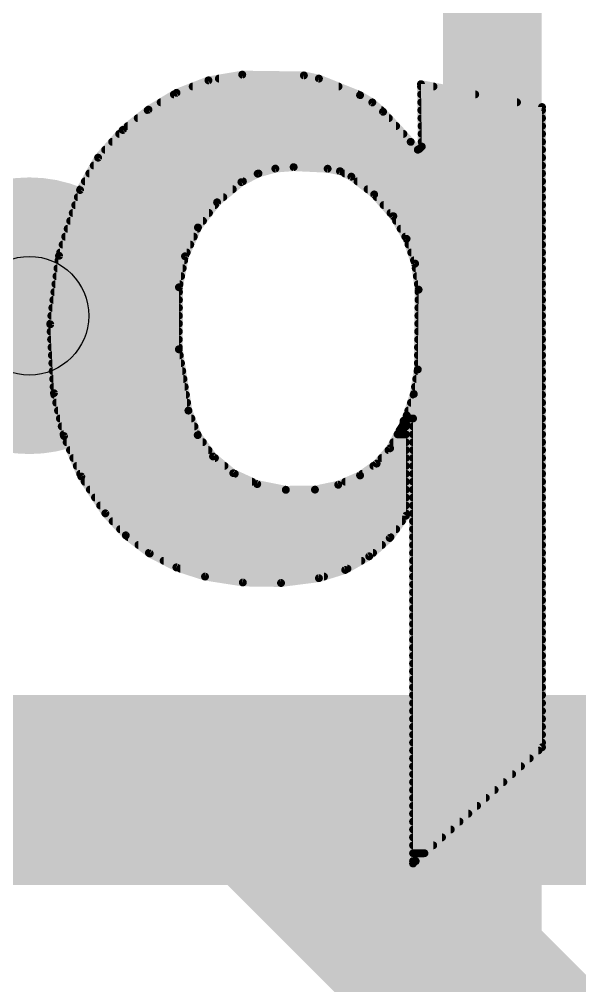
# Model space of a CAD drawing. Extents: x -25 to 82, y -12 to 21.
# Drawn here: x 32.988 to 34.787, y 8.007 to 11.112 of the extents above; entities that cross this region are included whole.
import ezdxf

# ---------------------------------------------------------------- set-up
doc = ezdxf.new("R2010")
doc.units = 0
for name, color, linetype in [('1', 12, 'CONTINUOUS'), ('16', 132, 'CONTINUOUS'), ('18', 110, 'CONTINUOUS'), ('22', 53, 'CONTINUOUS'), ('39', 12, 'CONTINUOUS'), ('44', 253, 'CONTINUOUS'), ('51', 53, 'CONTINUOUS')]:
    doc.layers.add(name, color=color, linetype=linetype)

# ---------------------------------------------------------------- blocks, each defined once
blk = doc.blocks.new('ROUNDV')
at = {"const_width": 0.5}
blk.add_lwpolyline([(0, -0.25, 1), (0, 0.25, 1), (0, -0.25)], format="xyb", dxfattribs=at)

msp = doc.modelspace()

# ---------------------------------------------------------------- linework, layer by layer
at = {"layer": '1', "const_width": 0.6096}
msp.add_lwpolyline([(29.8679, 8.636), (35.306, 8.636)], dxfattribs=at)
at = {"layer": '16', "const_width": 0.6096}
for points in [[(31.75, 8.636), (33.782, 8.636)], [(33.782, 8.636), (35.052, 7.366)]]:
    msp.add_lwpolyline(points, dxfattribs=at)
at = {"layer": '16', "const_width": 0.3048}
for points in [[(33.8898, 8.7438, 1), (33.6742, 8.5282)], [(33.782, 8.4836, 1), (33.782, 8.7884)]]:
    msp.add_lwpolyline(points, format="xyb", dxfattribs=at)
at = {"layer": '22', "const_width": 0.0254}
for points in [[(33.7033, 10.9347), (33.5948, 10.9163)], [(33.6283, 10.922), (33.9496, 10.922)], [(33.9014, 10.9322), (33.7033, 10.9347)], [(33.9496, 10.922), (33.9014, 10.9322)], [(34.0817, 10.8687), (33.9496, 10.922)], [(33.5948, 10.9163), (33.4924, 10.8763)], [(33.5443, 10.8966), (34.0126, 10.8966)], [(34.2773, 10.9042), (34.2798, 10.7036)], [(34.6659, 10.8306), (34.2773, 10.9042)], [(34.2774, 10.8966), (34.3174, 10.8966)], [(33.4924, 10.8763), (33.4022, 10.8222)], [(33.4839, 10.8712), (34.0755, 10.8712)], [(34.121, 10.8454), (34.0817, 10.8687)], [(34.2777, 10.8712), (34.4515, 10.8712)], [(33.4415, 10.8458), (34.1204, 10.8458)], [(34.1554, 10.8153), (34.121, 10.8454)], [(34.278, 10.8458), (34.5856, 10.8458)], [(34.6659, 8.7732), (34.6659, 10.8306)], [(33.4022, 10.8222), (33.3197, 10.7569)], [(33.3678, 10.795), (34.1741, 10.795)], [(33.3999, 10.8204), (34.1496, 10.8204)], [(34.2443, 10.7188), (34.1554, 10.8153)], [(34.2783, 10.8204), (34.6659, 10.8204)], [(34.2787, 10.795), (34.6659, 10.795)], [(33.3357, 10.7696), (34.1975, 10.7696)], [(34.279, 10.7696), (34.6659, 10.7696)], [(33.3197, 10.7569), (33.2406, 10.6679)], [(33.3084, 10.7442), (34.2209, 10.7442)], [(34.2793, 10.7442), (34.6659, 10.7442)], [(33.2858, 10.7188), (34.2443, 10.7188)], [(34.2671, 10.6934), (34.2443, 10.7188)], [(34.2798, 10.7036), (34.2722, 10.6959)], [(34.2796, 10.7188), (34.6659, 10.7188)], [(33.2632, 10.6934), (34.2671, 10.6934)], [(34.2722, 10.6959), (34.2671, 10.6934)], [(34.2671, 10.6934), (34.6659, 10.6934)], [(33.2406, 10.6679), (33.1826, 10.5639)], [(33.2265, 10.6426), (34.6659, 10.6426)], [(33.2407, 10.668), (34.6659, 10.668)], [(33.2123, 10.6172), (33.7555, 10.6172)], [(33.7007, 10.5893), (33.753, 10.6165)], [(33.753, 10.6165), (33.8097, 10.6328)], [(33.8097, 10.6328), (33.8684, 10.6375)], [(33.8684, 10.6375), (33.9776, 10.6324)], [(33.9776, 10.6324), (34.0173, 10.6245)], [(34.0173, 10.6245), (34.0538, 10.607)], [(34.0325, 10.6172), (34.6659, 10.6172)], [(33.1982, 10.5918), (33.7055, 10.5918)], [(33.6226, 10.5244), (33.7007, 10.5893)], [(34.0538, 10.607), (34.127, 10.5498)], [(34.0733, 10.5918), (34.6659, 10.5918)], [(33.1826, 10.5639), (33.1152, 10.3526)], [(33.184, 10.5664), (33.6731, 10.5664)], [(34.1058, 10.5664), (34.6659, 10.5664)], [(34.127, 10.5498), (34.1884, 10.48)], [(33.1672, 10.5156), (33.6159, 10.5156)], [(33.1753, 10.541), (33.6425, 10.541)], [(33.5612, 10.4436), (33.6226, 10.5244)], [(34.1348, 10.541), (34.6659, 10.541)], [(34.1571, 10.5156), (34.6659, 10.5156)], [(33.1591, 10.4902), (33.5966, 10.4902)], [(34.1794, 10.4902), (34.6659, 10.4902)], [(33.151, 10.4648), (33.5773, 10.4648)], [(34.1884, 10.48), (34.231, 10.4072)], [(34.1973, 10.4648), (34.6659, 10.4648)], [(33.1429, 10.4394), (33.5593, 10.4394)], [(33.5196, 10.351), (33.5612, 10.4436)], [(34.2121, 10.4394), (34.6659, 10.4394)], [(33.1348, 10.414), (33.5479, 10.414)], [(34.227, 10.414), (34.6659, 10.414)], [(34.231, 10.4072), (34.2584, 10.3274)], [(33.1186, 10.3632), (33.5251, 10.3632)], [(33.1267, 10.3886), (33.5365, 10.3886)], [(34.2374, 10.3886), (34.6659, 10.3886)], [(34.2461, 10.3632), (34.6659, 10.3632)], [(33.1152, 10.3526), (33.0869, 10.1326)], [(33.1133, 10.3378), (33.5171, 10.3378)], [(33.5001, 10.2514), (33.5196, 10.351)], [(34.2548, 10.3378), (34.6659, 10.3378)], [(33.11, 10.3124), (33.5121, 10.3124)], [(34.2584, 10.3274), (34.2697, 10.2438)], [(34.2604, 10.3124), (34.6659, 10.3124)], [(33.1068, 10.287), (33.5071, 10.287)], [(34.2639, 10.287), (34.6659, 10.287)], [(33.1002, 10.2362), (33.5001, 10.2362)], [(33.1035, 10.2616), (33.5021, 10.2616)], [(33.4998, 10.0521), (33.5001, 10.2514)], [(34.2697, 10.2438), (34.2671, 9.9873)], [(34.2673, 10.2616), (34.6659, 10.2616)], [(34.2696, 10.2362), (34.6659, 10.2362)], [(33.097, 10.2108), (33.5, 10.2108)], [(34.2694, 10.2108), (34.6659, 10.2108)], [(33.0937, 10.1854), (33.5, 10.1854)], [(34.2691, 10.1854), (34.6659, 10.1854)], [(33.0904, 10.16), (33.4999, 10.16)], [(34.2689, 10.16), (34.6659, 10.16)], [(33.0869, 10.1326), (33.0987, 9.9111)], [(33.0872, 10.1346), (33.4999, 10.1346)], [(34.2686, 10.1346), (34.6659, 10.1346)], [(33.0882, 10.1092), (33.4999, 10.1092)], [(33.0895, 10.0838), (33.4998, 10.0838)], [(34.2681, 10.0838), (34.6659, 10.0838)], [(34.2683, 10.1092), (34.6659, 10.1092)], [(33.0909, 10.0584), (33.4998, 10.0584)], [(33.5305, 9.8552), (33.4998, 10.0521)], [(34.2678, 10.0584), (34.6659, 10.0584)], [(33.0922, 10.033), (33.5028, 10.033)], [(34.2676, 10.033), (34.6659, 10.033)], [(33.0936, 10.0076), (33.5067, 10.0076)], [(34.2671, 9.9873), (34.2544, 9.9085)], [(34.2673, 10.0076), (34.6659, 10.0076)], [(33.0949, 9.9822), (33.5107, 9.9822)], [(33.0963, 9.9568), (33.5146, 9.9568)], [(34.2622, 9.9568), (34.6659, 9.9568)], [(34.2663, 9.9822), (34.6659, 9.9822)], [(33.0976, 9.9314), (33.5186, 9.9314)], [(34.2581, 9.9314), (34.6659, 9.9314)], [(33.0987, 9.9111), (33.131, 9.7735)], [(33.0999, 9.906), (33.5226, 9.906)], [(34.2544, 9.9085), (34.2316, 9.84)], [(34.2536, 9.906), (34.6659, 9.906)], [(33.1059, 9.8806), (33.5265, 9.8806)], [(34.2451, 9.8806), (34.6659, 9.8806)], [(33.1118, 9.8552), (33.5305, 9.8552)], [(33.5605, 9.7763), (33.5305, 9.8552)], [(34.2316, 9.84), (34.2311, 9.8363)], [(34.2311, 9.8363), (34.2325, 9.8328)], [(34.2325, 9.8328), (34.2355, 9.8304)], [(34.2367, 9.8552), (34.6659, 9.8552)], [(33.1178, 9.8298), (33.5401, 9.8298)], [(33.1237, 9.8044), (33.5498, 9.8044)], [(34.2194, 9.8074), (34.2138, 9.7993)], [(34.2173, 9.8044), (34.229, 9.8044)], [(34.2214, 9.8171), (34.2194, 9.8074)], [(34.229, 9.8146), (34.2214, 9.8222)], [(34.2214, 9.8222), (34.2214, 9.8171)], [(34.229, 9.5174), (34.229, 9.8146)], [(34.2355, 9.8304), (34.2392, 9.8298)], [(34.2392, 9.8298), (34.2519, 9.8298)], [(34.2392, 9.8298), (34.6659, 9.8298)], [(34.2519, 9.8298), (34.2519, 8.3998)], [(34.2519, 9.8044), (34.6659, 9.8044)], [(33.1297, 9.779), (33.5594, 9.779)], [(33.131, 9.7735), (33.1866, 9.6434)], [(33.6096, 9.7078), (33.5605, 9.7763)], [(34.2087, 9.7917), (34.178, 9.734)], [(34.202, 9.779), (34.229, 9.779)], [(34.2138, 9.7993), (34.2087, 9.7917)], [(34.2519, 9.779), (34.6659, 9.779)], [(33.1395, 9.7536), (33.5768, 9.7536)], [(34.1885, 9.7536), (34.229, 9.7536)], [(34.2519, 9.7536), (34.6659, 9.7536)], [(33.1504, 9.7282), (33.595, 9.7282)], [(33.6748, 9.6541), (33.6096, 9.7078)], [(34.178, 9.734), (34.1349, 9.6848)], [(34.173, 9.7282), (34.229, 9.7282)], [(34.2519, 9.7282), (34.6659, 9.7282)], [(33.1612, 9.7028), (33.6157, 9.7028)], [(33.1721, 9.6774), (33.6465, 9.6774)], [(34.1349, 9.6848), (34.0817, 9.6469)], [(34.1245, 9.6774), (34.229, 9.6774)], [(34.1507, 9.7028), (34.229, 9.7028)], [(34.2519, 9.7028), (34.6659, 9.7028)], [(34.2519, 9.6774), (34.6659, 9.6774)], [(33.1829, 9.652), (33.6794, 9.652)], [(33.7515, 9.619), (33.6748, 9.6541)], [(34.0817, 9.6469), (34.0116, 9.6169)], [(34.0889, 9.652), (34.229, 9.652)], [(34.2519, 9.652), (34.6659, 9.652)], [(33.1866, 9.6434), (33.2638, 9.525)], [(33.1976, 9.6266), (33.7349, 9.6266)], [(33.8433, 9.6006), (33.7515, 9.619)], [(34.0116, 9.6169), (33.9369, 9.6012)], [(34.0343, 9.6266), (34.229, 9.6266)], [(34.2519, 9.6266), (34.6659, 9.6266)], [(33.2141, 9.6012), (33.8403, 9.6012)], [(33.9369, 9.6012), (33.8433, 9.6006)], [(33.9369, 9.6012), (34.229, 9.6012)], [(34.2519, 9.6012), (34.6659, 9.6012)], [(33.2307, 9.5758), (34.229, 9.5758)], [(34.2519, 9.5758), (34.6659, 9.5758)], [(33.2472, 9.5504), (34.229, 9.5504)], [(33.2638, 9.525), (33.3296, 9.4543)], [(33.2638, 9.525), (34.229, 9.525)], [(34.2519, 9.5504), (34.6659, 9.5504)], [(34.2519, 9.525), (34.6659, 9.525)], [(33.2874, 9.4996), (34.2161, 9.4996)], [(34.177, 9.4458), (34.229, 9.5174)], [(34.2519, 9.4996), (34.6659, 9.4996)], [(33.3111, 9.4742), (34.1976, 9.4742)], [(34.2519, 9.4742), (34.6659, 9.4742)], [(33.3296, 9.4543), (33.4064, 9.3959)], [(33.3369, 9.4488), (34.1792, 9.4488)], [(34.111, 9.3868), (34.177, 9.4458)], [(34.2519, 9.4488), (34.6659, 9.4488)], [(33.3702, 9.4234), (34.1519, 9.4234)], [(33.4036, 9.398), (34.1235, 9.398)], [(34.2519, 9.4234), (34.6659, 9.4234)], [(34.2519, 9.398), (34.6659, 9.398)], [(33.4064, 9.3959), (33.492, 9.3513)], [(33.451, 9.3726), (34.0859, 9.3726)], [(34.0341, 9.3431), (34.111, 9.3868)], [(34.2519, 9.3726), (34.6659, 9.3726)], [(33.492, 9.3513), (33.5839, 9.3218)], [(33.5046, 9.3472), (34.0412, 9.3472)], [(33.9496, 9.3167), (34.0341, 9.3431)], [(34.2519, 9.3472), (34.6659, 9.3472)], [(33.5839, 9.3218), (33.7052, 9.3029)], [(33.5839, 9.3218), (33.9659, 9.3218)], [(33.8279, 9.3012), (33.9496, 9.3167)], [(34.2519, 9.3218), (34.6659, 9.3218)], [(33.7052, 9.3029), (33.8279, 9.3012)], [(34.2519, 9.2964), (34.6659, 9.2964)], [(34.2519, 9.271), (34.6659, 9.271)], [(34.2519, 9.2456), (34.6659, 9.2456)], [(34.2519, 9.2202), (34.6659, 9.2202)], [(34.2519, 9.1948), (34.6659, 9.1948)], [(34.2519, 9.1694), (34.6659, 9.1694)], [(34.2519, 9.144), (34.6659, 9.144)], [(34.2519, 9.1186), (34.6659, 9.1186)], [(34.2519, 9.0932), (34.6659, 9.0932)], [(34.2519, 9.0678), (34.6659, 9.0678)], [(34.2519, 9.0424), (34.6659, 9.0424)], [(34.2519, 9.017), (34.6659, 9.017)], [(34.2519, 8.9916), (34.6659, 8.9916)], [(34.2519, 8.9662), (34.6659, 8.9662)], [(34.2519, 8.9408), (34.6659, 8.9408)], [(34.2519, 8.9154), (34.6659, 8.9154)], [(34.2519, 8.89), (34.6659, 8.89)], [(34.2519, 8.8646), (34.6659, 8.8646)], [(34.2519, 8.8392), (34.6659, 8.8392)], [(34.2519, 8.8138), (34.6659, 8.8138)], [(34.2519, 8.7884), (34.6659, 8.7884)], [(34.2519, 8.3998), (34.6659, 8.7732)], [(34.2519, 8.763), (34.6546, 8.763)], [(34.2519, 8.7376), (34.6264, 8.7376)], [(34.2519, 8.7122), (34.5983, 8.7122)], [(34.2519, 8.6868), (34.5701, 8.6868)], [(34.2519, 8.6614), (34.5419, 8.6614)], [(34.2519, 8.636), (34.5138, 8.636)], [(34.2519, 8.6106), (34.4856, 8.6106)], [(34.2519, 8.5852), (34.4575, 8.5852)], [(34.2519, 8.5598), (34.4293, 8.5598)], [(34.2519, 8.5344), (34.4011, 8.5344)], [(34.2519, 8.509), (34.373, 8.509)], [(34.2519, 8.4836), (34.3448, 8.4836)], [(34.2519, 8.4582), (34.3166, 8.4582)], [(34.2519, 8.4328), (34.2885, 8.4328)], [(34.2519, 8.4074), (34.2603, 8.4074)]]:
    msp.add_lwpolyline(points, dxfattribs=at)
at = {"layer": '22', "const_width": 0.0127}
for points in [[(33.6283, 10.9284, 1), (33.6283, 10.9157)], [(33.7034, 10.941, 1), (33.7032, 10.9284)], [(33.7044, 10.9284, 1), (33.7022, 10.941)], [(33.9027, 10.9384, 1), (33.9001, 10.926)], [(33.9013, 10.9259, 1), (33.9015, 10.9385)], [(33.952, 10.9279, 1), (33.9472, 10.9161)], [(33.9483, 10.9158, 1), (33.9509, 10.9282)], [(33.9496, 10.9157, 1), (33.9496, 10.9284)], [(33.5443, 10.903, 1), (33.5443, 10.8903)], [(33.5938, 10.9226, 1), (33.5959, 10.9101)], [(33.5972, 10.9104, 1), (33.5925, 10.9223)], [(34.0126, 10.8903, 1), (34.0126, 10.903)], [(34.2836, 10.9043, 1), (34.271, 10.9041)], [(34.2785, 10.9104, 1), (34.2761, 10.898)], [(34.2774, 10.903, 1), (34.2774, 10.8903)], [(34.3174, 10.8903, 1), (34.3174, 10.903)], [(33.4839, 10.8775, 1), (33.4839, 10.8649)], [(33.4901, 10.8822, 1), (33.4947, 10.8704)], [(33.4957, 10.8709, 1), (33.4891, 10.8817)], [(34.0849, 10.8742, 1), (34.0785, 10.8632)], [(34.0755, 10.8649, 1), (34.0755, 10.8775)], [(34.0793, 10.8628, 1), (34.0841, 10.8746)], [(34.2777, 10.8775, 1), (34.2777, 10.8649)], [(34.4515, 10.8649, 1), (34.4515, 10.8775)], [(33.4415, 10.8521, 1), (33.4415, 10.8395)], [(34.1252, 10.8502, 1), (34.1169, 10.8407)], [(34.1178, 10.84, 1), (34.1243, 10.8509)], [(34.1204, 10.8395, 1), (34.1204, 10.8521)], [(34.278, 10.8521, 1), (34.278, 10.8395)], [(34.5856, 10.8395, 1), (34.5856, 10.8521)], [(34.6722, 10.8306, 1), (34.6596, 10.8306)], [(34.6647, 10.8244, 1), (34.6671, 10.8368)], [(33.3678, 10.8013, 1), (33.3678, 10.7887)], [(33.3999, 10.8268, 1), (33.3999, 10.8141)], [(33.3989, 10.8277, 1), (33.4054, 10.8168)], [(33.4061, 10.8172, 1), (33.3982, 10.8272)], [(34.1601, 10.8196, 1), (34.1507, 10.811)], [(34.1496, 10.8141, 1), (34.1496, 10.8268)], [(34.1512, 10.8105, 1), (34.1596, 10.8201)], [(34.1741, 10.7887, 1), (34.1741, 10.8013)], [(34.2783, 10.8268, 1), (34.2783, 10.8141)], [(34.2787, 10.8013, 1), (34.2787, 10.7887)], [(34.6659, 10.8141, 1), (34.6659, 10.8268)], [(34.6659, 10.7887, 1), (34.6659, 10.8013)], [(33.3357, 10.7759, 1), (33.3357, 10.7633)], [(34.1975, 10.7633, 1), (34.1975, 10.7759)], [(34.279, 10.7759, 1), (34.279, 10.7633)], [(34.6659, 10.7633, 1), (34.6659, 10.7759)], [(33.3084, 10.7506, 1), (33.3084, 10.7379)], [(33.3158, 10.7619, 1), (33.3236, 10.7519)], [(33.3244, 10.7527, 1), (33.315, 10.7611)], [(34.2209, 10.7379, 1), (34.2209, 10.7506)], [(34.2793, 10.7506, 1), (34.2793, 10.7379)], [(34.6659, 10.7379, 1), (34.6659, 10.7506)], [(33.2858, 10.7251, 1), (33.2858, 10.7125)], [(34.249, 10.723, 1), (34.2396, 10.7146)], [(34.2396, 10.7145, 1), (34.249, 10.7231)], [(34.2443, 10.7125, 1), (34.2443, 10.7251)], [(34.2796, 10.7251, 1), (34.2796, 10.7125)], [(34.2843, 10.6991, 1), (34.2753, 10.7081)], [(34.6659, 10.7125, 1), (34.6659, 10.7251)], [(33.2632, 10.6997, 1), (33.2632, 10.6871)], [(34.2671, 10.6997, 1), (34.2671, 10.6871)], [(34.2643, 10.6991, 1), (34.2699, 10.6877)], [(34.2624, 10.6892, 1), (34.2718, 10.6976)], [(34.2677, 10.7004, 1), (34.2767, 10.6914)], [(34.2671, 10.6871, 1), (34.2671, 10.6997)], [(34.275, 10.6902, 1), (34.2694, 10.7016)], [(34.2735, 10.7035, 1), (34.2861, 10.7037)], [(34.6659, 10.6871, 1), (34.6659, 10.6997)], [(33.2265, 10.6489, 1), (33.2265, 10.6363)], [(33.2358, 10.6721, 1), (33.2453, 10.6637)], [(33.2407, 10.6744, 1), (33.2407, 10.6617)], [(33.2461, 10.6648, 1), (33.235, 10.671)], [(34.6659, 10.6617, 1), (34.6659, 10.6744)], [(34.6659, 10.6363, 1), (34.6659, 10.6489)], [(33.2123, 10.6235, 1), (33.2123, 10.6109)], [(33.7512, 10.6226, 1), (33.7548, 10.6104)], [(33.7559, 10.6108, 1), (33.7501, 10.6221)], [(33.7555, 10.6109, 1), (33.7555, 10.6235)], [(33.8091, 10.6391, 1), (33.8102, 10.6264)], [(33.8114, 10.6267, 1), (33.8079, 10.6389)], [(33.8687, 10.6438, 1), (33.8681, 10.6312)], [(33.8689, 10.6312, 1), (33.8679, 10.6438)], [(33.9788, 10.6386, 1), (33.9764, 10.6262)], [(33.9773, 10.6261, 1), (33.9779, 10.6387)], [(34.02, 10.6302, 1), (34.0145, 10.6187)], [(34.016, 10.6182, 1), (34.0185, 10.6307)], [(34.0325, 10.6235, 1), (34.0325, 10.6109)], [(34.6659, 10.6109, 1), (34.6659, 10.6235)], [(33.1982, 10.5982, 1), (33.1982, 10.5855)], [(33.6978, 10.5949, 1), (33.7036, 10.5837)], [(33.7048, 10.5844, 1), (33.6966, 10.5942)], [(33.7055, 10.5855, 1), (33.7055, 10.5982)], [(34.0577, 10.612, 1), (34.0499, 10.602)], [(34.0511, 10.6013, 1), (34.0565, 10.6127)], [(34.0733, 10.5982, 1), (34.0733, 10.5855)], [(34.6659, 10.5855, 1), (34.6659, 10.5982)], [(33.1771, 10.567, 1), (33.1881, 10.5608)], [(33.1886, 10.562, 1), (33.1766, 10.5658)], [(33.184, 10.5727, 1), (33.184, 10.5601)], [(33.6731, 10.5601, 1), (33.6731, 10.5727)], [(34.1058, 10.5727, 1), (34.1058, 10.5601)], [(34.1318, 10.554, 1), (34.1223, 10.5456)], [(34.1231, 10.5448, 1), (34.131, 10.5548)], [(34.6659, 10.5601, 1), (34.6659, 10.5727)], [(33.1672, 10.522, 1), (33.1672, 10.5093)], [(33.1753, 10.5473, 1), (33.1753, 10.5347)], [(33.6159, 10.5093, 1), (33.6159, 10.522)], [(33.6186, 10.5293, 1), (33.6267, 10.5196)], [(33.6277, 10.5206, 1), (33.6176, 10.5283)], [(33.6425, 10.5347, 1), (33.6425, 10.5473)], [(34.1348, 10.5473, 1), (34.1348, 10.5347)], [(34.1571, 10.522, 1), (34.1571, 10.5093)], [(34.6659, 10.5347, 1), (34.6659, 10.5473)], [(34.6659, 10.5093, 1), (34.6659, 10.522)], [(33.1591, 10.4965, 1), (33.1591, 10.4839)], [(33.5966, 10.4839, 1), (33.5966, 10.4965)], [(34.1794, 10.4965, 1), (34.1794, 10.4839)], [(34.6659, 10.4839, 1), (34.6659, 10.4965)], [(33.151, 10.4711, 1), (33.151, 10.4585)], [(33.5773, 10.4585, 1), (33.5773, 10.4711)], [(34.1939, 10.4832, 1), (34.1829, 10.4768)], [(34.1836, 10.4758, 1), (34.1932, 10.4842)], [(34.1973, 10.4711, 1), (34.1973, 10.4585)], [(34.6659, 10.4585, 1), (34.6659, 10.4711)], [(33.1429, 10.4458, 1), (33.1429, 10.4331)], [(33.5561, 10.4475, 1), (33.5663, 10.4398)], [(33.567, 10.441, 1), (33.5554, 10.4462)], [(33.5593, 10.4331, 1), (33.5593, 10.4458)], [(34.2121, 10.4458, 1), (34.2121, 10.4331)], [(34.6659, 10.4331, 1), (34.6659, 10.4458)], [(33.1348, 10.4203, 1), (33.1348, 10.4077)], [(33.5479, 10.4077, 1), (33.5479, 10.4203)], [(34.227, 10.4203, 1), (34.227, 10.4077)], [(34.237, 10.4092, 1), (34.225, 10.4051)], [(34.2255, 10.404, 1), (34.2365, 10.4104)], [(34.6659, 10.4077, 1), (34.6659, 10.4203)], [(33.1186, 10.3696, 1), (33.1186, 10.3569)], [(33.1267, 10.3949, 1), (33.1267, 10.3823)], [(33.5251, 10.3569, 1), (33.5251, 10.3696)], [(33.5365, 10.3823, 1), (33.5365, 10.3949)], [(34.2374, 10.3949, 1), (34.2374, 10.3823)], [(34.2461, 10.3696, 1), (34.2461, 10.3569)], [(34.6659, 10.3823, 1), (34.6659, 10.3949)], [(34.6659, 10.3569, 1), (34.6659, 10.3696)], [(33.1133, 10.3441, 1), (33.1133, 10.3315)], [(33.1091, 10.3545, 1), (33.1212, 10.3507)], [(33.1215, 10.3518, 1), (33.1089, 10.3534)], [(33.5259, 10.3498, 1), (33.5134, 10.3522)], [(33.5139, 10.3536, 1), (33.5254, 10.3484)], [(33.5171, 10.3315, 1), (33.5171, 10.3441)], [(34.2548, 10.3441, 1), (34.2548, 10.3315)], [(34.6659, 10.3315, 1), (34.6659, 10.3441)], [(33.11, 10.3187, 1), (33.11, 10.3061)], [(33.5121, 10.3061, 1), (33.5121, 10.3187)], [(34.2647, 10.3283, 1), (34.2521, 10.3266)], [(34.2524, 10.3253, 1), (34.2644, 10.3295)], [(34.2604, 10.3187, 1), (34.2604, 10.3061)], [(34.6659, 10.3061, 1), (34.6659, 10.3187)], [(33.1068, 10.2934, 1), (33.1068, 10.2807)], [(33.5071, 10.2807, 1), (33.5071, 10.2934)], [(34.2639, 10.2934, 1), (34.2639, 10.2807)], [(34.6659, 10.2807, 1), (34.6659, 10.2934)], [(33.1002, 10.2425, 1), (33.1002, 10.2299)], [(33.1035, 10.2679, 1), (33.1035, 10.2553)], [(33.4939, 10.2526, 1), (33.5063, 10.2502)], [(33.5064, 10.2514, 1), (33.4938, 10.2514)], [(33.5001, 10.2299, 1), (33.5001, 10.2425)], [(33.5021, 10.2553, 1), (33.5021, 10.2679)], [(34.2673, 10.2679, 1), (34.2673, 10.2553)], [(34.276, 10.2437, 1), (34.2634, 10.2439)], [(34.2634, 10.243, 1), (34.276, 10.2446)], [(34.2696, 10.2425, 1), (34.2696, 10.2299)], [(34.6659, 10.2553, 1), (34.6659, 10.2679)], [(34.6659, 10.2299, 1), (34.6659, 10.2425)], [(33.097, 10.2172, 1), (33.097, 10.2045)], [(33.5, 10.2045, 1), (33.5, 10.2172)], [(34.2694, 10.2172, 1), (34.2694, 10.2045)], [(34.6659, 10.2045, 1), (34.6659, 10.2172)], [(33.0937, 10.1918, 1), (33.0937, 10.1791)], [(33.5, 10.1791, 1), (33.5, 10.1918)], [(34.2691, 10.1918, 1), (34.2691, 10.1791)], [(34.6659, 10.1791, 1), (34.6659, 10.1918)], [(33.0904, 10.1663, 1), (33.0904, 10.1537)], [(33.4999, 10.1537, 1), (33.4999, 10.1663)], [(34.2689, 10.1663, 1), (34.2689, 10.1537)], [(34.6659, 10.1537, 1), (34.6659, 10.1663)], [(33.0933, 10.1329, 1), (33.0806, 10.1323)], [(33.0806, 10.1334, 1), (33.0932, 10.1318)], [(33.0872, 10.141, 1), (33.0872, 10.1283)], [(33.4999, 10.1283, 1), (33.4999, 10.141)], [(34.2686, 10.141, 1), (34.2686, 10.1283)], [(34.6659, 10.1283, 1), (34.6659, 10.141)], [(33.0882, 10.1156, 1), (33.0882, 10.1029)], [(33.0895, 10.0901, 1), (33.0895, 10.0775)], [(33.4999, 10.1029, 1), (33.4999, 10.1156)], [(33.4998, 10.0775, 1), (33.4998, 10.0901)], [(34.2681, 10.0901, 1), (34.2681, 10.0775)], [(34.2683, 10.1156, 1), (34.2683, 10.1029)], [(34.6659, 10.1029, 1), (34.6659, 10.1156)], [(34.6659, 10.0775, 1), (34.6659, 10.0901)], [(33.0909, 10.0648, 1), (33.0909, 10.0521)], [(33.506, 10.0531, 1), (33.4935, 10.0511)], [(33.4998, 10.0521, 1), (33.4998, 10.0648)], [(34.2678, 10.0648, 1), (34.2678, 10.0521)], [(34.6659, 10.0521, 1), (34.6659, 10.0648)], [(33.0922, 10.0394, 1), (33.0922, 10.0267)], [(33.4934, 10.0521, 1), (33.5061, 10.0521)], [(33.5028, 10.0267, 1), (33.5028, 10.0394)], [(34.2676, 10.0394, 1), (34.2676, 10.0267)], [(34.6659, 10.0267, 1), (34.6659, 10.0394)], [(33.0936, 10.0139, 1), (33.0936, 10.0013)], [(33.5067, 10.0013, 1), (33.5067, 10.0139)], [(34.2734, 9.9863, 1), (34.2608, 9.9883)], [(34.2673, 10.0139, 1), (34.2673, 10.0013)], [(34.6659, 10.0013, 1), (34.6659, 10.0139)], [(33.0949, 9.9886, 1), (33.0949, 9.9759)], [(33.0963, 9.9632, 1), (33.0963, 9.9505)], [(33.5107, 9.9759, 1), (33.5107, 9.9886)], [(33.5146, 9.9505, 1), (33.5146, 9.9632)], [(34.2622, 9.9632, 1), (34.2622, 9.9505)], [(34.2663, 9.9886, 1), (34.2663, 9.9759)], [(34.2608, 9.9874, 1), (34.2734, 9.9872)], [(34.6659, 9.9759, 1), (34.6659, 9.9886)], [(34.6659, 9.9505, 1), (34.6659, 9.9632)], [(33.0976, 9.9377, 1), (33.0976, 9.9251)], [(33.5186, 9.9251, 1), (33.5186, 9.9377)], [(34.2581, 9.9377, 1), (34.2581, 9.9251)], [(34.6659, 9.9251, 1), (34.6659, 9.9377)], [(33.1049, 9.9126, 1), (33.0925, 9.9096)], [(33.0924, 9.9108, 1), (33.105, 9.9114)], [(33.0999, 9.9123, 1), (33.0999, 9.8997)], [(33.5226, 9.8997, 1), (33.5226, 9.9123)], [(34.2536, 9.9123, 1), (34.2536, 9.8997)], [(34.2481, 9.9095, 1), (34.2607, 9.9075)], [(34.2604, 9.9065, 1), (34.2484, 9.9105)], [(34.6659, 9.8997, 1), (34.6659, 9.9123)], [(33.1059, 9.887, 1), (33.1059, 9.8743)], [(33.5265, 9.8743, 1), (33.5265, 9.887)], [(34.2451, 9.887, 1), (34.2451, 9.8743)], [(34.6659, 9.8743, 1), (34.6659, 9.887)], [(33.1118, 9.8615, 1), (33.1118, 9.8489)], [(33.5364, 9.8575, 1), (33.5246, 9.8529)], [(33.5242, 9.8542, 1), (33.5368, 9.8562)], [(33.5305, 9.8489, 1), (33.5305, 9.8615)], [(34.237, 9.8386, 1), (34.2252, 9.8339)], [(34.2379, 9.8392, 1), (34.2253, 9.8408)], [(34.2256, 9.842, 1), (34.2376, 9.838)], [(34.2365, 9.8377, 1), (34.2286, 9.8278)], [(34.2367, 9.8615, 1), (34.2367, 9.8489)], [(34.6659, 9.8489, 1), (34.6659, 9.8615)], [(33.1178, 9.8361, 1), (33.1178, 9.8235)], [(33.1237, 9.8108, 1), (33.1237, 9.7981)], [(33.5401, 9.8235, 1), (33.5401, 9.8361)], [(33.5498, 9.7981, 1), (33.5498, 9.8108)], [(34.2173, 9.8108, 1), (34.2173, 9.7981)], [(34.2132, 9.8087, 1), (34.2256, 9.8062)], [(34.2246, 9.8038, 1), (34.2142, 9.811)], [(34.2259, 9.8267, 1), (34.2169, 9.8177)], [(34.2278, 9.8222, 1), (34.2151, 9.8222)], [(34.2151, 9.8171, 1), (34.2278, 9.8171)], [(34.2276, 9.8158, 1), (34.2152, 9.8184)], [(34.2353, 9.8146, 1), (34.2227, 9.8146)], [(34.2245, 9.8101, 1), (34.2335, 9.8191)], [(34.2248, 9.8371, 1), (34.2374, 9.8354)], [(34.2266, 9.8304, 1), (34.2384, 9.8351)], [(34.229, 9.7981, 1), (34.229, 9.8108)], [(34.2365, 9.8367, 1), (34.2345, 9.8241)], [(34.2315, 9.8254, 1), (34.2394, 9.8354)], [(34.2392, 9.8361, 1), (34.2392, 9.8235)], [(34.2392, 9.8361, 1), (34.2392, 9.8235)], [(34.2382, 9.8235, 1), (34.2402, 9.8361)], [(34.2519, 9.8108, 1), (34.2519, 9.7981)], [(34.2582, 9.8298, 1), (34.2456, 9.8298)], [(34.2519, 9.8235, 1), (34.2519, 9.8361)], [(34.6659, 9.8235, 1), (34.6659, 9.8361)], [(34.6659, 9.7981, 1), (34.6659, 9.8108)], [(33.1297, 9.7853, 1), (33.1297, 9.7727)], [(33.1368, 9.7759, 1), (33.1252, 9.771)], [(33.5656, 9.78, 1), (33.5553, 9.7726)], [(33.5545, 9.7741, 1), (33.5664, 9.7786)], [(33.5594, 9.7727, 1), (33.5594, 9.7853)], [(34.202, 9.7853, 1), (34.202, 9.7727)], [(34.2034, 9.7952, 1), (34.214, 9.7882)], [(34.2143, 9.7887, 1), (34.2031, 9.7947)], [(34.2086, 9.8029, 1), (34.219, 9.7957)], [(34.2191, 9.7958, 1), (34.2085, 9.8028)], [(34.229, 9.7727, 1), (34.229, 9.7853)], [(34.2519, 9.7853, 1), (34.2519, 9.7727)], [(34.6659, 9.7727, 1), (34.6659, 9.7853)], [(33.1248, 9.772, 1), (33.1372, 9.7749)], [(33.1395, 9.7599, 1), (33.1395, 9.7473)], [(33.5768, 9.7473, 1), (33.5768, 9.7599)], [(34.1885, 9.7599, 1), (34.1885, 9.7473)], [(34.229, 9.7473, 1), (34.229, 9.7599)], [(34.2519, 9.7599, 1), (34.2519, 9.7473)], [(34.6659, 9.7473, 1), (34.6659, 9.7599)], [(33.1504, 9.7346, 1), (33.1504, 9.7219)], [(33.595, 9.7219, 1), (33.595, 9.7346)], [(33.6137, 9.7127, 1), (33.6056, 9.7029)], [(34.173, 9.7346, 1), (34.173, 9.7219)], [(34.1724, 9.737, 1), (34.1836, 9.731)], [(34.1828, 9.7298, 1), (34.1733, 9.7382)], [(34.229, 9.7219, 1), (34.229, 9.7346)], [(34.2519, 9.7346, 1), (34.2519, 9.7219)], [(34.6659, 9.7219, 1), (34.6659, 9.7346)], [(33.1612, 9.7091, 1), (33.1612, 9.6965)], [(33.1721, 9.6837, 1), (33.1721, 9.6711)], [(33.6045, 9.7041, 1), (33.6148, 9.7115)], [(33.6157, 9.6965, 1), (33.6157, 9.7091)], [(33.6465, 9.6711, 1), (33.6465, 9.6837)], [(34.1245, 9.6837, 1), (34.1245, 9.6711)], [(34.1302, 9.689, 1), (34.1397, 9.6807)], [(34.1386, 9.6797, 1), (34.1312, 9.69)], [(34.1507, 9.7091, 1), (34.1507, 9.6965)], [(34.229, 9.6965, 1), (34.229, 9.7091)], [(34.229, 9.6711, 1), (34.229, 9.6837)], [(34.2519, 9.7091, 1), (34.2519, 9.6965)], [(34.2519, 9.6837, 1), (34.2519, 9.6711)], [(34.6659, 9.6965, 1), (34.6659, 9.7091)], [(34.6659, 9.6711, 1), (34.6659, 9.6837)], [(33.1829, 9.6584, 1), (33.1829, 9.6457)], [(33.6774, 9.6599, 1), (33.6721, 9.6483)], [(33.6707, 9.6492, 1), (33.6788, 9.659)], [(33.6794, 9.6457, 1), (33.6794, 9.6584)], [(34.078, 9.6521, 1), (34.0854, 9.6417)], [(34.0842, 9.6411, 1), (34.0792, 9.6527)], [(34.0889, 9.6584, 1), (34.0889, 9.6457)], [(34.229, 9.6457, 1), (34.229, 9.6584)], [(34.2519, 9.6584, 1), (34.2519, 9.6457)], [(34.6659, 9.6457, 1), (34.6659, 9.6584)], [(33.1919, 9.6469, 1), (33.1813, 9.64)], [(33.1808, 9.641, 1), (33.1924, 9.6459)], [(33.1976, 9.6329, 1), (33.1976, 9.6203)], [(33.7349, 9.6203, 1), (33.7349, 9.6329)], [(33.7527, 9.6252, 1), (33.7503, 9.6128)], [(33.7489, 9.6132, 1), (33.7541, 9.6248)], [(34.0091, 9.6227, 1), (34.0141, 9.611)], [(34.0129, 9.6107, 1), (34.0103, 9.6231)], [(34.0343, 9.6329, 1), (34.0343, 9.6203)], [(34.229, 9.6203, 1), (34.229, 9.6329)], [(34.2519, 9.6329, 1), (34.2519, 9.6203)], [(34.6659, 9.6203, 1), (34.6659, 9.6329)], [(33.2141, 9.6075, 1), (33.2141, 9.5949)], [(33.8432, 9.607, 1), (33.8433, 9.5943)], [(33.8403, 9.5949, 1), (33.8403, 9.6075)], [(33.842, 9.5944, 1), (33.8445, 9.6068)], [(33.9356, 9.6074, 1), (33.9382, 9.595)], [(33.9369, 9.6075, 1), (33.9369, 9.5949)], [(33.9369, 9.5949, 1), (33.9369, 9.6075)], [(34.229, 9.5949, 1), (34.229, 9.6075)], [(34.2519, 9.6075, 1), (34.2519, 9.5949)], [(34.6659, 9.5949, 1), (34.6659, 9.6075)], [(33.2307, 9.5822, 1), (33.2307, 9.5695)], [(34.229, 9.5695, 1), (34.229, 9.5822)], [(34.2519, 9.5822, 1), (34.2519, 9.5695)], [(34.6659, 9.5695, 1), (34.6659, 9.5822)], [(33.2472, 9.5567, 1), (33.2472, 9.5441)], [(33.2684, 9.5293, 1), (33.2592, 9.5207)], [(33.2638, 9.5313, 1), (33.2638, 9.5187)], [(33.2585, 9.5215, 1), (33.2691, 9.5285)], [(34.229, 9.5441, 1), (34.229, 9.5567)], [(34.229, 9.5187, 1), (34.229, 9.5313)], [(34.2519, 9.5567, 1), (34.2519, 9.5441)], [(34.2519, 9.5313, 1), (34.2519, 9.5187)], [(34.6659, 9.5441, 1), (34.6659, 9.5567)], [(34.6659, 9.5187, 1), (34.6659, 9.5313)], [(33.2874, 9.506, 1), (33.2874, 9.4933)], [(34.2161, 9.4933, 1), (34.2161, 9.506)], [(34.2227, 9.5174, 1), (34.2353, 9.5174)], [(34.2341, 9.5137, 1), (34.2239, 9.5211)], [(34.2519, 9.506, 1), (34.2519, 9.4933)], [(34.6659, 9.4933, 1), (34.6659, 9.506)], [(33.3111, 9.4805, 1), (33.3111, 9.4679)], [(34.1976, 9.4679, 1), (34.1976, 9.4805)], [(34.2519, 9.4805, 1), (34.2519, 9.4679)], [(34.6659, 9.4679, 1), (34.6659, 9.4805)], [(33.3334, 9.4594, 1), (33.3257, 9.4493)], [(33.3249, 9.45, 1), (33.3342, 9.4587)], [(33.3369, 9.4551, 1), (33.3369, 9.4425)], [(34.1718, 9.4495, 1), (34.1821, 9.4421)], [(34.1812, 9.4411, 1), (34.1727, 9.4505)], [(34.1792, 9.4425, 1), (34.1792, 9.4551)], [(34.2519, 9.4551, 1), (34.2519, 9.4425)], [(34.6659, 9.4425, 1), (34.6659, 9.4551)], [(33.3702, 9.4298, 1), (33.3702, 9.4171)], [(33.4036, 9.4043, 1), (33.4036, 9.3917)], [(34.1235, 9.3917, 1), (34.1235, 9.4043)], [(34.1519, 9.4171, 1), (34.1519, 9.4298)], [(34.2519, 9.4298, 1), (34.2519, 9.4171)], [(34.2519, 9.4043, 1), (34.2519, 9.3917)], [(34.6659, 9.4171, 1), (34.6659, 9.4298)], [(34.6659, 9.3917, 1), (34.6659, 9.4043)], [(33.4093, 9.4015, 1), (33.4034, 9.3902)], [(33.4025, 9.3908, 1), (33.4102, 9.4009)], [(33.451, 9.3789, 1), (33.451, 9.3663)], [(34.0859, 9.3663, 1), (34.0859, 9.3789)], [(34.1068, 9.3916, 1), (34.1152, 9.3821)], [(34.1141, 9.3813, 1), (34.1079, 9.3924)], [(34.2519, 9.3789, 1), (34.2519, 9.3663)], [(34.6659, 9.3663, 1), (34.6659, 9.3789)], [(33.4939, 9.3573, 1), (33.49, 9.3452)], [(33.489, 9.3456, 1), (33.4949, 9.3569)], [(33.5046, 9.3536, 1), (33.5046, 9.3409)], [(34.0309, 9.3487, 1), (34.0372, 9.3376)], [(34.0359, 9.3371, 1), (34.0322, 9.3492)], [(34.0412, 9.3409, 1), (34.0412, 9.3536)], [(34.2519, 9.3536, 1), (34.2519, 9.3409)], [(34.6659, 9.3409, 1), (34.6659, 9.3536)], [(33.5849, 9.3281, 1), (33.5829, 9.3155)], [(33.5839, 9.3281, 1), (33.5839, 9.3155)], [(33.582, 9.3158, 1), (33.5858, 9.3278)], [(33.9477, 9.3228, 1), (33.9515, 9.3106)], [(33.9504, 9.3104, 1), (33.9488, 9.323)], [(33.9659, 9.3155, 1), (33.9659, 9.3281)], [(34.2519, 9.3281, 1), (34.2519, 9.3155)], [(34.6659, 9.3155, 1), (34.6659, 9.3281)], [(33.7052, 9.3092, 1), (33.7051, 9.2965)], [(33.7042, 9.2966, 1), (33.7061, 9.3092)], [(33.8271, 9.3075, 1), (33.8287, 9.2949)], [(33.8278, 9.2948, 1), (33.828, 9.3075)], [(34.2519, 9.3027, 1), (34.2519, 9.2901)], [(34.6659, 9.2901, 1), (34.6659, 9.3027)], [(34.2519, 9.2774, 1), (34.2519, 9.2647)], [(34.2519, 9.2519, 1), (34.2519, 9.2393)], [(34.6659, 9.2647, 1), (34.6659, 9.2774)], [(34.6659, 9.2393, 1), (34.6659, 9.2519)], [(34.2519, 9.2265, 1), (34.2519, 9.2139)], [(34.6659, 9.2139, 1), (34.6659, 9.2265)], [(34.2519, 9.2012, 1), (34.2519, 9.1885)], [(34.6659, 9.1885, 1), (34.6659, 9.2012)], [(34.2519, 9.1758, 1), (34.2519, 9.1631)], [(34.6659, 9.1631, 1), (34.6659, 9.1758)], [(34.2519, 9.1503, 1), (34.2519, 9.1377)], [(34.2519, 9.125, 1), (34.2519, 9.1123)], [(34.6659, 9.1377, 1), (34.6659, 9.1503)], [(34.6659, 9.1123, 1), (34.6659, 9.125)], [(34.2519, 9.0996, 1), (34.2519, 9.0869)], [(34.6659, 9.0869, 1), (34.6659, 9.0996)], [(34.2519, 9.0741, 1), (34.2519, 9.0615)], [(34.6659, 9.0615, 1), (34.6659, 9.0741)], [(34.2519, 9.0488, 1), (34.2519, 9.0361)], [(34.6659, 9.0361, 1), (34.6659, 9.0488)], [(34.2519, 9.0234, 1), (34.2519, 9.0107)], [(34.6659, 9.0107, 1), (34.6659, 9.0234)], [(34.2519, 8.9979, 1), (34.2519, 8.9853)], [(34.2519, 8.9726, 1), (34.2519, 8.9599)], [(34.6659, 8.9853, 1), (34.6659, 8.9979)], [(34.6659, 8.9599, 1), (34.6659, 8.9726)], [(34.2519, 8.9472, 1), (34.2519, 8.9345)], [(34.6659, 8.9345, 1), (34.6659, 8.9472)], [(34.2519, 8.9217, 1), (34.2519, 8.9091)], [(34.6659, 8.9091, 1), (34.6659, 8.9217)], [(34.2519, 8.8963, 1), (34.2519, 8.8837)], [(34.6659, 8.8837, 1), (34.6659, 8.8963)], [(34.2519, 8.871, 1), (34.2519, 8.8583)], [(34.2519, 8.8455, 1), (34.2519, 8.8329)], [(34.6659, 8.8583, 1), (34.6659, 8.871)], [(34.6659, 8.8329, 1), (34.6659, 8.8455)], [(34.2519, 8.8201, 1), (34.2519, 8.8075)], [(34.6659, 8.8075, 1), (34.6659, 8.8201)], [(34.2519, 8.7948, 1), (34.2519, 8.7821)], [(34.6659, 8.7821, 1), (34.6659, 8.7948)], [(34.2519, 8.7693, 1), (34.2519, 8.7567)], [(34.6546, 8.7567, 1), (34.6546, 8.7693)], [(34.6596, 8.7732, 1), (34.6722, 8.7732)], [(34.6702, 8.7685, 1), (34.6616, 8.7779)], [(34.2519, 8.7439, 1), (34.2519, 8.7313)], [(34.6264, 8.7313, 1), (34.6264, 8.7439)], [(34.2519, 8.7186, 1), (34.2519, 8.7059)], [(34.2519, 8.6931, 1), (34.2519, 8.6805)], [(34.5701, 8.6805, 1), (34.5701, 8.6931)], [(34.5983, 8.7059, 1), (34.5983, 8.7186)], [(34.2519, 8.6677, 1), (34.2519, 8.6551)], [(34.5419, 8.6551, 1), (34.5419, 8.6677)], [(34.2519, 8.6424, 1), (34.2519, 8.6297)], [(34.5138, 8.6297, 1), (34.5138, 8.6424)], [(34.2519, 8.6169, 1), (34.2519, 8.6043)], [(34.4856, 8.6043, 1), (34.4856, 8.6169)], [(34.2519, 8.5915, 1), (34.2519, 8.5789)], [(34.2519, 8.5662, 1), (34.2519, 8.5535)], [(34.4293, 8.5535, 1), (34.4293, 8.5662)], [(34.4575, 8.5789, 1), (34.4575, 8.5915)], [(34.2519, 8.5407, 1), (34.2519, 8.5281)], [(34.4011, 8.5281, 1), (34.4011, 8.5407)], [(34.2519, 8.5153, 1), (34.2519, 8.5027)], [(34.373, 8.5027, 1), (34.373, 8.5153)], [(34.2519, 8.49, 1), (34.2519, 8.4773)], [(34.3448, 8.4773, 1), (34.3448, 8.49)], [(34.2519, 8.4645, 1), (34.2519, 8.4519)], [(34.3166, 8.4519, 1), (34.3166, 8.4645)], [(34.2519, 8.4391, 1), (34.2519, 8.4265)], [(34.2519, 8.4138, 1), (34.2519, 8.4011)], [(34.2603, 8.4011, 1), (34.2603, 8.4138)], [(34.2885, 8.4265, 1), (34.2885, 8.4391)], [(34.2476, 8.4045, 1), (34.2562, 8.3951)], [(34.2456, 8.3998, 1), (34.2582, 8.3998)]]:
    msp.add_lwpolyline(points, format="xyb", dxfattribs=at)
at = {"layer": '39', "const_width": 0.1998}
msp.add_lwpolyline([(34.565, 16.06), (34.565, 4.26)], dxfattribs=at)
at = {"layer": '44'}
msp.add_circle((33.02, 10.16), 0.1905, dxfattribs=at)
at = {"layer": '51', "const_width": 0.2032}
msp.add_lwpolyline([(34.45, 13.86), (34.45, 6.96)], dxfattribs=at)

# ---------------------------------------------------------------- block references
at = {"layer": '18', "xscale": 0.889, "yscale": 0.889}
msp.add_blockref('ROUNDV', (33.02, 10.16), dxfattribs=at)
msp.add_blockref('ROUNDV', (33.02, 10.16), dxfattribs=at)

doc.saveas('drawing.dxf')
